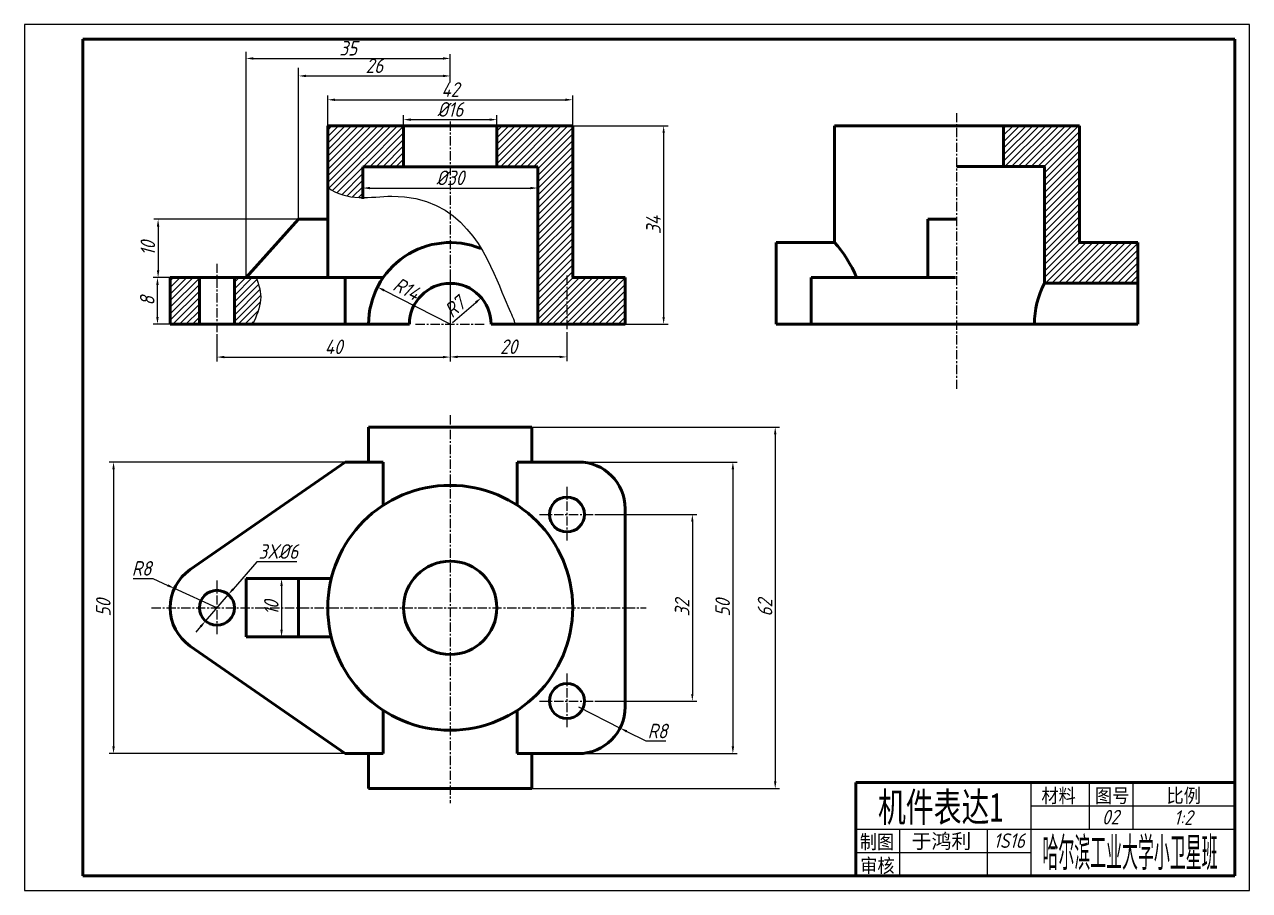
# Model space of a CAD drawing. Header units: millimetres. Extents: x 440 to 3345, y 301 to 1495.
# Drawn here: x 439.9 to 859.9, y 649 to 946 of the extents above; entities that cross this region are included whole.
import ezdxf

# ---------------------------------------------------------------- set-up
doc = ezdxf.new("R2010")
doc.units = ezdxf.units.MM
doc.header["$LTSCALE"] = 0.1
doc.linetypes.add('CENTER', pattern=[50.8, 31.75, -6.35, 6.35, -6.35])
doc.layers.get('0').update_dxf_attribs({"color": 3, "lineweight": 50})
for name, color, linetype, lineweight in [('02', 7, 'Continuous', 25), ('05', 1, 'CENTER', 25), ('08', 6, 'Continuous', 25)]:
    doc.layers.add(name, color=color, linetype=linetype, lineweight=lineweight)
doc.styles.add('gbeitc', font='gbeitc.shx')
doc.styles.get("Standard").update_dxf_attribs({"font": 'simfang.ttf'})
doc.dimstyles.new('5', dxfattribs={"dimtxt": 5, "dimasz": 2.5, "dimexe": 1.5, "dimexo": 0, "dimgap": 1, "dimtad": 1, "dimtoh": 1, "dimlfac": 0.5, "dimtxsty": 'gbeitc', "dimcen": 2.5, "dimclrt": 2, "dimadec": 0, "dimazin": 0, "dimtfac": 1, "dimtmove": 0, "dimatfit": 3, "dimfxl": 1, "dimtfillclr": 256, "dimarcsym": 0})
doc.dimstyles.new('5C', dxfattribs={"dimtxt": 5, "dimasz": 2.5, "dimexe": 1.5, "dimexo": 0, "dimgap": 1, "dimtad": 1, "dimtoh": 1, "dimlfac": 0.5, "dimtxsty": 'gbeitc', "dimcen": 2.5, "dimclrt": 2, "dimadec": 0, "dimazin": 0, "dimtfac": 1, "dimtmove": 0, "dimatfit": 3, "dimfxl": 1, "dimtfillclr": 256, "dimarcsym": 0})

# ---------------------------------------------------------------- blocks, each defined once
blk = doc.blocks.new('*D44')
at = {"layer": '08', "color": 0, "lineweight": -2, "transparency": 16777216}
for p, q in [((569.82, 897.21), (569.82, 914.84)), ((572.32, 913.34), (599.32, 913.34)), ((601.82, 897.21), (601.82, 914.84))]:
    blk.add_line(p, q, dxfattribs=at)
at = {"layer": '08', "color": 0, "transparency": 16777216}
for points in [[(572.32, 913.75), (572.32, 912.92), (569.82, 913.34)], [(599.32, 913.75), (599.32, 912.92), (601.82, 913.34)]]:
    blk.add_solid(points, dxfattribs=at)
at = {"layer": 'Defpoints', "color": 0, "transparency": 16777216}
for p in [(601.82, 913.34), (569.82, 897.21), (601.82, 897.21)]:
    blk.add_point(p, dxfattribs=at)
at = {"layer": '08', "color": 2, "transparency": 16777216, "insert": (585.82, 916.84), "char_height": 5, "attachment_point": 5, "style": 'gbeitc'}
blk.add_mtext('%%C16', dxfattribs=at)
blk = doc.blocks.new('*D45')
at = {"layer": '08', "color": 0, "lineweight": -2, "transparency": 16777216}
for p, q in [((489.82, 859.18), (483.94, 859.18)), ((485.44, 845.68), (485.44, 856.68)), ((489.82, 843.18), (483.94, 843.18))]:
    blk.add_line(p, q, dxfattribs=at)
at = {"layer": '08', "color": 0, "transparency": 16777216}
for points in [[(485.02, 856.68), (485.86, 856.68), (485.44, 859.18)], [(485.02, 845.68), (485.86, 845.68), (485.44, 843.18)]]:
    blk.add_solid(points, dxfattribs=at)
at = {"layer": 'Defpoints', "color": 0, "transparency": 16777216}
for p in [(485.44, 859.18), (489.82, 859.18), (489.82, 843.18)]:
    blk.add_point(p, dxfattribs=at)
at = {"layer": '08', "color": 2, "transparency": 16777216, "insert": (481.94, 851.18), "char_height": 5, "attachment_point": 5, "rotation": 90, "style": 'gbeitc'}
blk.add_mtext('8', dxfattribs=at)
blk = doc.blocks.new('*D46')
at = {"layer": '08', "color": 0, "lineweight": -2, "transparency": 16777216}
for p, q in [((533.82, 879.18), (484.16, 879.18)), ((485.66, 876.68), (485.66, 861.68)), ((533.82, 859.18), (484.16, 859.18))]:
    blk.add_line(p, q, dxfattribs=at)
at = {"layer": '08', "color": 0, "transparency": 16777216}
for points in [[(485.24, 876.68), (486.08, 876.68), (485.66, 879.18)], [(485.24, 861.68), (486.08, 861.68), (485.66, 859.18)]]:
    blk.add_solid(points, dxfattribs=at)
at = {"layer": 'Defpoints', "color": 0, "transparency": 16777216}
for p in [(533.82, 879.18), (485.66, 859.18), (533.82, 859.18)]:
    blk.add_point(p, dxfattribs=at)
at = {"layer": '08', "color": 2, "transparency": 16777216, "insert": (482.16, 869.18), "char_height": 5, "attachment_point": 5, "rotation": 90, "style": 'gbeitc'}
blk.add_mtext('10', dxfattribs=at)
blk = doc.blocks.new('*D47')
at = {"layer": '08', "color": 0, "lineweight": -2, "transparency": 16777216}
for p, q in [((585.82, 841.81), (585.82, 830.41)), ((505.82, 839.66), (505.82, 830.41)), ((508.32, 831.91), (583.32, 831.91))]:
    blk.add_line(p, q, dxfattribs=at)
at = {"layer": '08', "color": 0, "transparency": 16777216}
for points in [[(508.32, 832.33), (508.32, 831.5), (505.82, 831.91)], [(583.32, 832.33), (583.32, 831.5), (585.82, 831.91)]]:
    blk.add_solid(points, dxfattribs=at)
at = {"layer": 'Defpoints', "color": 0, "transparency": 16777216}
for p in [(585.82, 841.81), (505.82, 839.66), (585.82, 831.91)]:
    blk.add_point(p, dxfattribs=at)
at = {"layer": '08', "color": 2, "transparency": 16777216, "insert": (545.82, 835.41), "char_height": 5, "attachment_point": 5, "style": 'gbeitc'}
blk.add_mtext('40', dxfattribs=at)
blk = doc.blocks.new('*D48')
at = {"layer": '08', "color": 0, "lineweight": -2, "transparency": 16777216}
for p, q in [((613.82, 807.92), (698.75, 807.92)), ((697.25, 805.42), (697.25, 686.42)), ((613.82, 683.92), (698.75, 683.92))]:
    blk.add_line(p, q, dxfattribs=at)
at = {"layer": '08', "color": 0, "transparency": 16777216}
for points in [[(696.83, 805.42), (697.66, 805.42), (697.25, 807.92)], [(696.83, 686.42), (697.66, 686.42), (697.25, 683.92)]]:
    blk.add_solid(points, dxfattribs=at)
at = {"layer": 'Defpoints', "color": 0, "transparency": 16777216}
for p in [(613.82, 807.92), (613.82, 683.92), (697.25, 683.92)]:
    blk.add_point(p, dxfattribs=at)
at = {"layer": '08', "color": 2, "transparency": 16777216, "insert": (693.75, 745.92), "char_height": 5, "attachment_point": 5, "rotation": 90, "style": 'gbeitc'}
blk.add_mtext('62', dxfattribs=at)
blk = doc.blocks.new('*D49')
at = {"layer": '08', "color": 0, "lineweight": -2, "transparency": 16777216}
for p, q in [((629.82, 795.92), (684.23, 795.92)), ((682.73, 793.42), (682.73, 698.42)), ((629.82, 695.92), (684.23, 695.92))]:
    blk.add_line(p, q, dxfattribs=at)
at = {"layer": '08', "color": 0, "transparency": 16777216}
for points in [[(682.32, 793.42), (683.15, 793.42), (682.73, 795.92)], [(682.32, 698.42), (683.15, 698.42), (682.73, 695.92)]]:
    blk.add_solid(points, dxfattribs=at)
at = {"layer": 'Defpoints', "color": 0, "transparency": 16777216}
for p in [(629.82, 795.92), (629.82, 695.92), (682.73, 695.92)]:
    blk.add_point(p, dxfattribs=at)
at = {"layer": '08', "color": 2, "transparency": 16777216, "insert": (679.23, 745.92), "char_height": 5, "attachment_point": 5, "rotation": 90, "style": 'gbeitc'}
blk.add_mtext('50', dxfattribs=at)
blk = doc.blocks.new('*D50')
at = {"layer": '08', "color": 0, "lineweight": -2, "transparency": 16777216}
for p, q in [((635.73, 777.92), (670.33, 777.92)), ((668.83, 775.42), (668.83, 716.42)), ((635.73, 713.92), (670.33, 713.92))]:
    blk.add_line(p, q, dxfattribs=at)
at = {"layer": '08', "color": 0, "transparency": 16777216}
for points in [[(668.41, 775.42), (669.24, 775.42), (668.83, 777.92)], [(668.41, 716.42), (669.24, 716.42), (668.83, 713.92)]]:
    blk.add_solid(points, dxfattribs=at)
at = {"layer": 'Defpoints', "color": 0, "transparency": 16777216}
for p in [(635.73, 777.92), (635.73, 713.92), (668.83, 713.92)]:
    blk.add_point(p, dxfattribs=at)
at = {"layer": '08', "color": 2, "transparency": 16777216, "insert": (665.33, 745.92), "char_height": 5, "attachment_point": 5, "rotation": 90, "style": 'gbeitc'}
blk.add_mtext('32', dxfattribs=at)
blk = doc.blocks.new('*D51')
at = {"layer": '08', "color": 0, "lineweight": -2, "transparency": 16777216}
for p, q in [((519.5, 761.73), (511.38, 752.35)), ((533.21, 761.73), (519.5, 761.73)), ((501.89, 741.39), (509.74, 750.46)), ((500.25, 739.5), (498.62, 737.61))]:
    blk.add_line(p, q, dxfattribs=at)
at = {"layer": '08', "color": 0, "transparency": 16777216}
for points in [[(511.06, 752.62), (511.69, 752.08), (509.74, 750.46)], [(499.94, 739.77), (500.57, 739.22), (501.89, 741.39)]]:
    blk.add_solid(points, dxfattribs=at)
at = {"layer": 'Defpoints', "color": 0, "transparency": 16777216}
for p in [(509.74, 750.46), (501.89, 741.39)]:
    blk.add_point(p, dxfattribs=at)
at = {"layer": '08', "color": 2, "transparency": 16777216, "insert": (526.86, 765.23), "char_height": 5, "attachment_point": 5, "style": 'gbeitc'}
blk.add_mtext('3X%%C6', dxfattribs=at)
blk = doc.blocks.new('*D52')
at = {"layer": '08', "color": 0, "lineweight": -2, "transparency": 16777216}
for p, q in [((533.82, 755.92), (526.48, 755.92)), ((527.98, 753.42), (527.98, 738.42)), ((533.82, 735.92), (526.48, 735.92))]:
    blk.add_line(p, q, dxfattribs=at)
at = {"layer": '08', "color": 0, "transparency": 16777216}
for points in [[(527.57, 753.42), (528.4, 753.42), (527.98, 755.92)], [(527.57, 738.42), (528.4, 738.42), (527.98, 735.92)]]:
    blk.add_solid(points, dxfattribs=at)
at = {"layer": 'Defpoints', "color": 0, "transparency": 16777216}
for p in [(533.82, 755.92), (527.98, 735.92), (533.82, 735.92)]:
    blk.add_point(p, dxfattribs=at)
at = {"layer": '08', "color": 2, "transparency": 16777216, "insert": (524.48, 745.92), "char_height": 5, "attachment_point": 5, "rotation": 90, "style": 'gbeitc'}
blk.add_mtext('10', dxfattribs=at)
blk = doc.blocks.new('*D53')
at = {"layer": '08', "color": 0, "lineweight": -2, "transparency": 16777216}
blk.add_line((586.55, 843.8), (594.57, 850.64), dxfattribs=at)
at = {"layer": '08', "color": 0, "transparency": 16777216}
blk.add_solid([(594.3, 850.96), (594.84, 850.33), (596.47, 852.27)], dxfattribs=at)
at = {"layer": 'Defpoints', "color": 0, "transparency": 16777216}
for p in [(596.47, 852.27), (585.82, 843.18)]:
    blk.add_point(p, dxfattribs=at)
at = {"layer": '08', "color": 2, "transparency": 16777216, "insert": (587.33, 849.08), "char_height": 5, "attachment_point": 5, "rotation": 40.4505, "style": 'gbeitc'}
blk.add_mtext('R7', dxfattribs=at)
blk = doc.blocks.new('*D54')
at = {"layer": '08', "color": 0, "lineweight": -2, "transparency": 16777216}
blk.add_line((585.82, 843.18), (563.12, 854.8), dxfattribs=at)
at = {"layer": '08', "color": 0, "transparency": 16777216}
blk.add_solid([(563.31, 855.17), (562.93, 854.43), (560.89, 855.94)], dxfattribs=at)
at = {"layer": 'Defpoints', "color": 0, "transparency": 16777216}
for p in [(560.89, 855.94), (585.82, 843.18)]:
    blk.add_point(p, dxfattribs=at)
at = {"layer": '08', "color": 2, "transparency": 16777216, "insert": (570.81, 855.33), "char_height": 5, "attachment_point": 5, "rotation": 332.895, "style": 'gbeitc'}
blk.add_mtext('R14', dxfattribs=at)
blk = doc.blocks.new('*D55')
at = {"layer": '08', "color": 0, "lineweight": -2, "transparency": 16777216}
for p, q in [((629.82, 711.92), (644.08, 704.68)), ((653, 700.16), (646.31, 703.55)), ((659.73, 700.16), (653, 700.16))]:
    blk.add_line(p, q, dxfattribs=at)
at = {"layer": '08', "color": 0, "transparency": 16777216}
blk.add_solid([(646.5, 703.92), (646.13, 703.18), (644.08, 704.68)], dxfattribs=at)
at = {"layer": 'Defpoints', "color": 0, "transparency": 16777216}
for p in [(629.82, 711.92), (644.08, 704.68)]:
    blk.add_point(p, dxfattribs=at)
at = {"layer": '08', "color": 2, "transparency": 16777216, "insert": (656.87, 703.66), "char_height": 5, "attachment_point": 5, "style": 'gbeitc'}
blk.add_mtext('R8', dxfattribs=at)
blk = doc.blocks.new('*D56')
at = {"layer": '08', "color": 0, "lineweight": -2, "transparency": 16777216}
for p, q in [((477.14, 755.94), (483.87, 755.94)), ((483.87, 755.94), (488.99, 753.6)), ((505.82, 745.92), (491.26, 752.57))]:
    blk.add_line(p, q, dxfattribs=at)
at = {"layer": '08', "color": 0, "transparency": 16777216}
blk.add_solid([(489.16, 753.98), (488.81, 753.23), (491.26, 752.57)], dxfattribs=at)
at = {"layer": 'Defpoints', "color": 0, "transparency": 16777216}
for p in [(491.26, 752.57), (505.82, 745.92)]:
    blk.add_point(p, dxfattribs=at)
at = {"layer": '08', "color": 2, "transparency": 16777216, "insert": (480, 759.44), "char_height": 5, "attachment_point": 5, "style": 'gbeitc'}
blk.add_mtext('R8', dxfattribs=at)
blk = doc.blocks.new('*D57')
at = {"layer": '08', "color": 0, "lineweight": -2, "transparency": 16777216}
for p, q in [((557.82, 795.92), (468.89, 795.92)), ((470.39, 793.42), (470.39, 698.42)), ((557.82, 695.92), (468.89, 695.92))]:
    blk.add_line(p, q, dxfattribs=at)
at = {"layer": '08', "color": 0, "transparency": 16777216}
for points in [[(469.97, 793.42), (470.81, 793.42), (470.39, 795.92)], [(469.97, 698.42), (470.81, 698.42), (470.39, 695.92)]]:
    blk.add_solid(points, dxfattribs=at)
at = {"layer": 'Defpoints', "color": 0, "transparency": 16777216}
for p in [(557.82, 795.92), (470.39, 695.92), (557.82, 695.92)]:
    blk.add_point(p, dxfattribs=at)
at = {"layer": '08', "color": 2, "transparency": 16777216, "insert": (466.89, 745.92), "char_height": 5, "attachment_point": 5, "rotation": 90, "style": 'gbeitc'}
blk.add_mtext('50', dxfattribs=at)
blk = doc.blocks.new('*D58')
at = {"layer": '08', "color": 0, "lineweight": -2, "transparency": 16777216}
for p, q in [((543.82, 911.21), (543.82, 921.65)), ((546.32, 920.15), (625.32, 920.15)), ((627.82, 911.21), (627.82, 921.65))]:
    blk.add_line(p, q, dxfattribs=at)
at = {"layer": '08', "color": 0, "transparency": 16777216}
for points in [[(546.32, 920.57), (546.32, 919.74), (543.82, 920.15)], [(625.32, 920.57), (625.32, 919.74), (627.82, 920.15)]]:
    blk.add_solid(points, dxfattribs=at)
at = {"layer": 'Defpoints', "color": 0, "transparency": 16777216}
for p in [(627.82, 920.15), (543.82, 911.21), (627.82, 911.21)]:
    blk.add_point(p, dxfattribs=at)
at = {"layer": '08', "color": 2, "transparency": 16777216, "insert": (585.82, 923.65), "char_height": 5, "attachment_point": 5, "style": 'gbeitc'}
blk.add_mtext('42', dxfattribs=at)
blk = doc.blocks.new('*D59')
at = {"layer": '08', "color": 0, "lineweight": -2, "transparency": 16777216}
for p, q in [((627.82, 911.21), (660.49, 911.21)), ((658.99, 908.71), (658.99, 845.68)), ((627.82, 843.18), (660.49, 843.18))]:
    blk.add_line(p, q, dxfattribs=at)
at = {"layer": '08', "color": 0, "transparency": 16777216}
for points in [[(658.58, 908.71), (659.41, 908.71), (658.99, 911.21)], [(658.58, 845.68), (659.41, 845.68), (658.99, 843.18)]]:
    blk.add_solid(points, dxfattribs=at)
at = {"layer": 'Defpoints', "color": 0, "transparency": 16777216}
for p in [(627.82, 911.21), (627.82, 843.18), (658.99, 843.18)]:
    blk.add_point(p, dxfattribs=at)
at = {"layer": '08', "color": 2, "transparency": 16777216, "insert": (655.49, 877.2), "char_height": 5, "attachment_point": 5, "rotation": 90, "style": 'gbeitc'}
blk.add_mtext('34', dxfattribs=at)
blk = doc.blocks.new('*D61')
at = {"layer": '08', "color": 0, "lineweight": -2, "transparency": 16777216}
for p, q in [((555.82, 897.21), (555.82, 888.38)), ((615.82, 897.21), (615.82, 888.38)), ((558.32, 889.88), (613.32, 889.88))]:
    blk.add_line(p, q, dxfattribs=at)
at = {"layer": '08', "color": 0, "transparency": 16777216}
for points in [[(558.32, 890.29), (558.32, 889.46), (555.82, 889.88)], [(613.32, 890.29), (613.32, 889.46), (615.82, 889.88)]]:
    blk.add_solid(points, dxfattribs=at)
at = {"layer": 'Defpoints', "color": 0, "transparency": 16777216}
for p in [(555.82, 897.21), (615.82, 897.21), (615.82, 889.88)]:
    blk.add_point(p, dxfattribs=at)
at = {"layer": '08', "color": 2, "transparency": 16777216, "insert": (585.82, 893.38), "char_height": 5, "attachment_point": 5, "style": 'gbeitc'}
blk.add_mtext('%%C30', dxfattribs=at)

msp = doc.modelspace()

# ---------------------------------------------------------------- hatches: boundary and pattern name
at = {"layer": '02'}
h = msp.add_hatch(dxfattribs=at)
h.set_pattern_fill('ANSI31', color=256, scale=0.5)
edge = h.paths.add_edge_path()
edge.add_line((569.816, 911.212), (543.816, 911.212))
edge.add_line((543.816, 911.212), (543.816, 890.129))
edge.add_spline(control_points=[(543.816, 890.129), (547.375, 887.309), (551.571, 886.653), (555.816, 886.644)], knot_values=[3.7653681, 3.7653681, 3.7653681, 3.7653681, 7.1079603, 7.1079603, 7.1079603, 7.1079603], degree=3, periodic=0)
edge.add_line((555.816, 886.644), (555.816, 897.212))
edge.add_line((555.816, 897.212), (569.816, 897.212))
edge.add_line((569.816, 897.212), (569.816, 911.212))
h = msp.add_hatch(dxfattribs=at)
h.set_pattern_fill('ANSI31', color=256, scale=0.5)
h.paths.add_polyline_path([(627.816, 911.212), (601.816, 911.212), (601.816, 897.212), (615.816, 897.212), (615.816, 843.183), (645.816, 843.183), (645.816, 859.183), (627.816, 859.183)])
h = msp.add_hatch(dxfattribs=at)
h.set_pattern_fill('ANSI31', color=256, scale=0.5)
h.paths.add_polyline_path([(801.564, 911.245), (775.564, 911.245), (775.564, 897.245), (789.564, 897.245), (789.564, 857.245), (821.564, 857.245), (821.564, 871.245), (801.564, 871.245)])
h = msp.add_hatch(dxfattribs=at)
h.set_pattern_fill('ANSI31', color=256, scale=0.5)
edge = h.paths.add_edge_path()
edge.add_spline(control_points=[(518.057, 843.183), (519.362, 845.965), (521.723, 851.348), (520.309, 856.645), (519.239, 859.183)], knot_values=[3.2674818, 3.2674818, 3.2674818, 3.2674818, 7.6177281, 11.6440141, 11.6440141, 11.6440141, 11.6440141], degree=3, periodic=0)
edge.add_line((519.239, 859.183), (511.816, 859.183))
edge.add_line((511.816, 859.183), (511.816, 843.183))
edge.add_line((511.816, 843.183), (518.057, 843.183))
h.paths.add_polyline_path([(499.816, 859.183), (489.816, 859.183), (489.816, 843.183), (499.816, 843.183)])

# ---------------------------------------------------------------- linework, layer by layer
for p, q in [((459.854, 940.971), (459.854, 653.971)), ((854.854, 940.971), (459.854, 940.971)), ((854.854, 653.971), (854.854, 940.971)), ((543.816, 859.183), (543.816, 911.212)), ((543.816, 911.212), (627.816, 911.212)), ((569.816, 911.212), (569.816, 897.212)), ((601.816, 911.212), (601.816, 897.212)), ((627.816, 911.212), (627.816, 859.183)), ((717.564, 911.245), (801.564, 911.245)), ((717.564, 871.245), (717.564, 911.245)), ((775.564, 911.245), (775.564, 897.245)), ((801.564, 911.245), (801.564, 871.245)), ((555.816, 897.212), (615.816, 897.212)), ((555.816, 897.212), (555.816, 886.132)), ((615.816, 897.212), (615.816, 843.212)), ((775.564, 897.245), (759.564, 897.245)), ((775.564, 897.245), (789.564, 897.245)), ((789.564, 897.245), (789.564, 857.245)), ((533.816, 879.183), (515.816, 859.183)), ((543.816, 879.183), (533.816, 879.183)), ((759.564, 879.245), (749.564, 879.245)), ((749.564, 879.245), (749.564, 859.245)), ((697.564, 871.245), (697.564, 843.245)), ((717.564, 871.245), (697.564, 871.245)), ((821.564, 871.245), (801.564, 871.245)), ((821.564, 843.245), (821.564, 871.245)), ((489.816, 843.183), (489.816, 859.183)), ((489.816, 859.183), (562.838, 859.183)), ((499.816, 859.183), (499.816, 843.183)), ((511.816, 859.183), (511.816, 843.183)), ((549.816, 859.183), (549.816, 843.183)), ((615.816, 859.183), (615.816, 843.183)), ((627.816, 859.183), (645.816, 859.183)), ((645.816, 859.183), (645.816, 843.183)), ((709.564, 843.245), (709.564, 859.245)), ((709.564, 859.245), (759.102, 859.245)), ((789.564, 857.245), (821.564, 857.245)), ((557.816, 843.183), (489.816, 843.183)), ((571.816, 843.183), (557.816, 843.183)), ((599.816, 843.183), (613.816, 843.183)), ((613.816, 843.183), (645.816, 843.183)), ((697.564, 843.245), (821.564, 843.245)), ((557.816, 795.922), (557.816, 807.922)), ((613.816, 807.922), (557.816, 807.922)), ((613.816, 795.922), (613.816, 807.922)), ((549.816, 795.922), (496.696, 759.068)), ((549.816, 795.922), (557.816, 795.922)), ((557.816, 795.922), (562.838, 795.922)), ((562.838, 795.922), (562.838, 781.079)), ((608.795, 795.922), (629.816, 795.922)), ((608.795, 795.922), (608.795, 781.079)), ((645.816, 779.922), (645.816, 711.922)), ((533.816, 755.922), (515.816, 755.922)), ((515.816, 735.922), (515.816, 755.922)), ((545.024, 755.922), (533.816, 755.922)), ((533.816, 755.922), (533.816, 735.922)), ((533.816, 735.922), (515.816, 735.922)), ((533.816, 735.922), (545.024, 735.922)), ((549.816, 695.922), (496.696, 732.776)), ((562.838, 695.922), (562.838, 710.765)), ((608.795, 710.765), (608.795, 695.922)), ((549.816, 695.922), (557.816, 695.922)), ((557.816, 695.922), (557.816, 683.922)), ((557.816, 695.922), (562.838, 695.922)), ((629.816, 695.922), (608.795, 695.922)), ((613.816, 683.922), (613.816, 695.922)), ((724.854, 653.971), (724.854, 685.971)), ((724.854, 685.971), (854.854, 685.971)), ((557.816, 683.922), (613.816, 683.922)), ((459.854, 653.971), (854.854, 653.971))]:
    msp.add_line(p, q)
for centre, radius in [((585.816, 745.922), 42), ((625.816, 777.922), 6), ((585.816, 745.922), 16), ((505.816, 745.922), 6), ((625.816, 713.922), 6)]:
    msp.add_circle(centre, radius)
for centre, radius, start, end in [((585.816, 843.183), 28, 68.09808, 180), ((686.259, 843.245), 42, 22.39269, 41.81031), ((585.816, 843.183), 14, 0, 180), ((816.097, 843.245), 30, 152.18186, 180), ((629.816, 779.922), 16, 0, 90), ((505.816, 745.922), 16, 124.75221, 235.24779), ((629.816, 711.922), 16, 270, 0)]:
    msp.add_arc(centre, radius, start, end)
for points, knots in [([(543.816, 890.129), (550.223, 885.052), (587.223, 893.513), (608.041, 843.183), (607.516, 845.218), (608.041, 843.183)], [3.7653681, 3.7653681, 3.7653681, 3.7653681, 9.7828648, 30.0468814, 53.5060062, 53.5060062, 53.5060062, 53.5060062]), ([(519.239, 859.183), (520.309, 856.645), (521.723, 851.348), (519.362, 845.965), (518.057, 843.183)], [3.2674818, 3.2674818, 3.2674818, 3.2674818, 7.2937677, 11.6440141, 11.6440141, 11.6440141, 11.6440141])]:
    msp.add_open_spline(points, degree=3, knots=knots, dxfattribs=at)
at = {"layer": '05'}
for p, q in [((585.816, 918.178), (585.816, 918.178)), ((585.816, 912.703), (585.816, 841.815)), ((759.564, 820.98), (759.564, 915.566)), ((505.816, 863.932), (505.816, 839.662)), ((625.816, 859.868), (625.816, 841.182)), ((573.957, 843.142), (597.79, 843.142)), ((585.816, 811.983), (585.816, 678.945)), ((625.816, 787.438), (625.816, 768.752)), ((616.369, 777.922), (635.73, 777.922)), ((505.816, 755.265), (505.816, 736.579)), ((483.435, 745.922), (653.013, 745.922)), ((625.816, 723.438), (625.816, 704.752)), ((616.369, 713.922), (635.73, 713.922))]:
    msp.add_line(p, q, dxfattribs=at)
at = {"layer": '08'}
for p, q in [((459.854, 940.971), (854.854, 940.971)), ((854.854, 940.971), (854.854, 653.971)), ((515.816, 859.183), (515.816, 936.547)), ((518.316, 934.328), (583.316, 934.328)), ((585.816, 927.592), (585.816, 935.828)), ((533.816, 879.183), (533.816, 931.108)), ((536.316, 928.326), (583.316, 928.326)), ((585.816, 926.092), (585.816, 929.826)), ((585.816, 859.868), (585.816, 830.472)), ((625.816, 840.421), (625.816, 830.472)), ((623.316, 831.972), (588.316, 831.972)), ((784.854, 685.971), (784.854, 653.971)), ((804.854, 685.971), (804.854, 669.971)), ((819.854, 685.971), (819.854, 669.971)), ((784.854, 677.971), (854.854, 677.971)), ((724.854, 669.971), (784.854, 669.971)), ((739.854, 669.971), (739.854, 653.971)), ((769.854, 669.971), (769.854, 653.971)), ((784.854, 669.971), (854.854, 669.971)), ((724.854, 661.971), (784.854, 661.971)), ((854.854, 653.971), (459.854, 653.971))]:
    msp.add_line(p, q, dxfattribs=at)
msp.add_lwpolyline([(439.854, 648.971), (859.854, 648.971), (859.854, 945.971), (439.854, 945.971)], close=True, dxfattribs=at)
for points in [[(518.316, 934.745), (518.316, 933.911), (515.816, 934.328)], [(583.316, 934.745), (583.316, 933.911), (585.816, 934.328)], [(536.316, 928.743), (536.316, 927.91), (533.816, 928.326)], [(583.316, 928.743), (583.316, 927.91), (585.816, 928.326)], [(588.316, 832.389), (588.316, 831.555), (585.816, 831.972)], [(623.316, 832.389), (623.316, 831.555), (625.816, 831.972)]]:
    msp.add_solid(points, dxfattribs=at)

# ---------------------------------------------------------------- texts
for s, height, width, p in [('机件表达1', 10, 0.7, (732.476, 672.564)), ('材料', 4.8044, 0.9, (788.508, 679.093)), ('图号', 4.8044, 0.9, (806.885, 679.093)), ('比例', 4.8044, 0.9, (831.406, 679.093)), ('制图', 4.8044, 0.9, (726.232, 663.262)), ('哈尔滨工业大学小卫星班', 10, 0.4, (788.88, 657.08)), ('审核', 4.8044, 0.9, (726.383, 655.093))]:
    msp.add_text(s, height=height, dxfattribs=dict(at, width=width)).set_placement(p)
at = {"layer": '08', "style": 'gbeitc'}
for s, p in [('02', (809.262, 671.636)), ('1:2', (833.901, 671.478)), ('1S16', (772.084, 663.57))]:
    msp.add_text(s, height=5, dxfattribs=at).set_placement(p)
at = {"layer": '08'}
msp.add_text('于鸿利', height=5, dxfattribs=at).set_placement((744.009, 663.383))
at = {"layer": '08', "color": 2, "char_height": 5, "attachment_point": 5, "style": 'gbeitc'}
for s, insert in [('35', (550.816, 937.828)), ('26', (559.816, 931.826)), ('20', (605.816, 835.472))]:
    msp.add_mtext(s, dxfattribs=dict(at, insert=insert))

# ---------------------------------------------------------------- dimensions: what is measured, and where the dimension line sits
at = {"layer": '08'}
for base, p1, p2, picture, middle in [((627.816, 920.152), (543.816, 911.212), (627.816, 911.212), '*D58', (585.816, 923.652)), ((585.816, 831.913), (505.816, 839.662), (585.816, 841.815), '*D47', (545.816, 835.413))]:
    dim = msp.add_linear_dim(base=base, p1=p1, p2=p2, dimstyle='5', dxfattribs=at)
    dim.commit()
    dim.dimension.update_dxf_attribs({"geometry": picture, "text_midpoint": middle})
for base, p1, p2, picture, middle in [((601.816, 913.338), (569.816, 897.212), (601.816, 897.212), '*D44', (585.816, 916.838)), ((615.816, 889.875), (555.816, 897.212), (615.816, 897.212), '*D61', (585.816, 893.375))]:
    dim = msp.add_linear_dim(base=base, p1=p1, p2=p2, dimstyle='5C', override={"dimpost": '%%C<>'}, dxfattribs=at)
    dim.commit()
    dim.dimension.update_dxf_attribs({"geometry": picture, "text_midpoint": middle})
dim = msp.add_linear_dim(base=(658.992, 843.183), p1=(627.816, 911.212), p2=(627.816, 843.183), angle=90, text='34', dimstyle='5', dxfattribs=at)
dim.commit()
dim.dimension.update_dxf_attribs({"geometry": '*D59', "text_midpoint": (655.492, 877.197)})
for base, p1, p2, angle, picture, middle in [((485.66, 859.183), (533.816, 879.183), (533.816, 859.183), 90, '*D46', (482.16, 869.183)), ((485.441, 859.183), (489.816, 843.183), (489.816, 859.183), 270, '*D45', (481.941, 851.183)), ((697.246, 683.922), (613.816, 807.922), (613.816, 683.922), 90, '*D48', (693.746, 745.922)), ((470.389, 695.922), (557.816, 795.922), (557.816, 695.922), 90, '*D57', (466.889, 745.922)), ((682.734, 695.922), (629.816, 795.922), (629.816, 695.922), 90, '*D49', (679.234, 745.922)), ((668.827, 713.922), (635.73, 777.922), (635.73, 713.922), 90, '*D50', (665.327, 745.922)), ((527.982, 735.922), (533.816, 755.922), (533.816, 735.922), 90, '*D52', (524.482, 745.922))]:
    dim = msp.add_linear_dim(base=base, p1=p1, p2=p2, angle=angle, dimstyle='5', dxfattribs=at)
    dim.commit()
    dim.dimension.update_dxf_attribs({"geometry": picture, "text_midpoint": middle})
dim = msp.add_radius_dim(center=(585.816, 843.183), mpoint=(560.892, 855.94), dimstyle='5', override={"dimtmove": 2}, dxfattribs=at)
dim.commit()
dim.dimension.update_dxf_attribs({"geometry": '*D54', "text_midpoint": (570.806, 855.334), "dimtype": 164})
for center, mpoint, picture, middle in [((585.816, 843.183), (596.47, 852.266), '*D53', (589.605, 846.414)), ((505.816, 745.922), (491.261, 752.567), '*D56', (480.001, 755.943))]:
    dim = msp.add_radius_dim(center=center, mpoint=mpoint, dimstyle='5', dxfattribs=at)
    dim.commit()
    dim.dimension.update_dxf_attribs({"geometry": picture, "text_midpoint": middle, "dimtype": 164})
dim = msp.add_diameter_dim_2p(p1=(501.889, 741.386), p2=(509.744, 750.458), text='3X%%C6', dimstyle='5', dxfattribs=at)
dim.commit()
dim.dimension.update_dxf_attribs({"geometry": '*D51', "text_midpoint": (526.858, 761.733), "dimtype": 163})
dim = msp.add_radius_dim(center=(629.816, 711.922), mpoint=(644.085, 704.683), dimstyle='5', dxfattribs=at)
dim.commit()
dim.dimension.update_dxf_attribs({"geometry": '*D55', "text_midpoint": (656.867, 703.658)})

doc.saveas('drawing.dxf')
